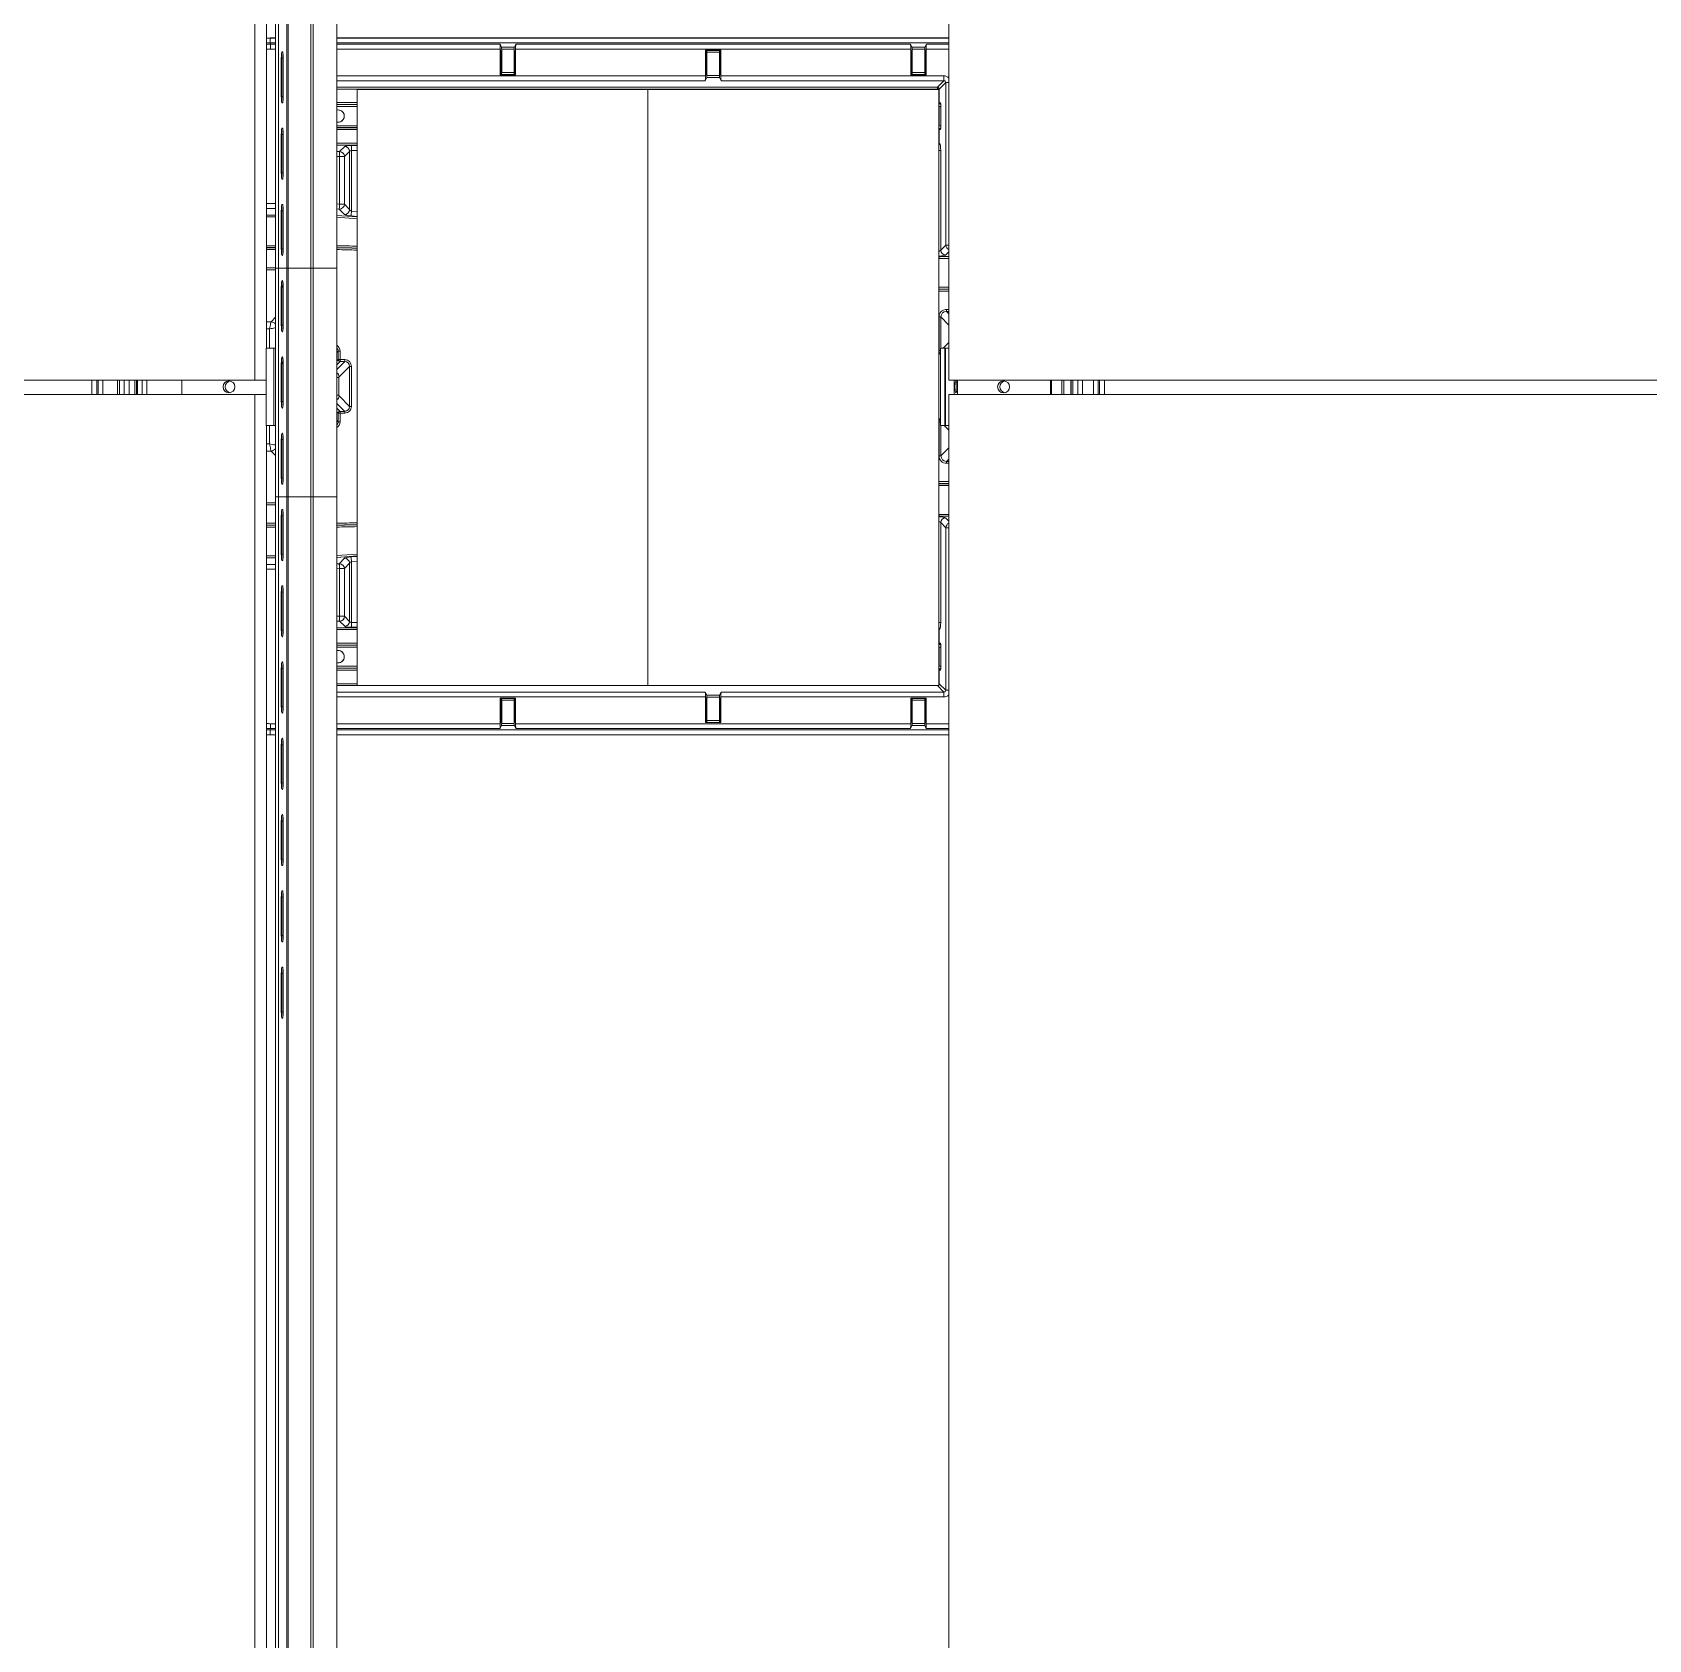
# Model space of a CAD drawing. Header units: inches. Extents: x 1518 to 2565, y 62 to 679.
# Drawn here: x 2123.65 to 2166.02, y 571.12 to 613.26 of the extents above; entities that cross this region are included whole.
import ezdxf

# ---------------------------------------------------------------- set-up
doc = ezdxf.new("R2010")
doc.units = ezdxf.units.IN
doc.header["$LTSCALE"] = 50
doc.header["$MEASUREMENT"] = 0
for name, color, linetype, lineweight in [('E2-ECOFEET', 254, 'Continuous', 5), ('ECOFEET', 254, 'Continuous', 5), ('TEXT', 1, 'Continuous', 20)]:
    doc.layers.add(name, color=color, linetype=linetype, lineweight=lineweight)

# ---------------------------------------------------------------- blocks, each defined once
blk = doc.blocks.new('Z1')
at = {"layer": 'ECOFEET', "color": 1, "linetype": 'Continuous'}
for p, q in [((0.617, 204.498), (0.617, 134.498)), ((0.832, 134.498), (0.832, 204.498)), ((0.871, 204.498), (0.871, 134.498)), ((1.523, 204.498), (1.523, 134.498)), ((2.142, 134.498), (2.142, 204.498)), ((0.301, 138.393), (0.301, 202.248)), ((0.395, 146.402), (0.408, 146.368)), ((2.143, 146.53), (18.191, 146.53)), ((18.191, 146.527), (2.143, 146.527)), ((18.191, 146.402), (2.143, 146.402)), ((6.431, 146.222), (6.452, 146.18)), ((17.191, 146.222), (17.212, 146.18)), ((17.591, 146.222), (17.57, 146.18)), ((6.456, 146.131), (6.456, 145.709)), ((6.807, 146.131), (6.807, 145.709)), ((11.836, 146.069), (11.836, 145.647)), ((12.187, 146.069), (12.187, 145.647)), ((17.216, 146.131), (17.216, 145.709)), ((17.567, 146.131), (17.567, 145.709)), ((11.832, 145.598), (11.811, 145.556)), ((12.19, 145.598), (12.211, 145.556)), ((2.143, 144.834), (2.677, 144.834)), ((2.677, 144.784), (2.143, 144.784)), ((2.143, 144.782), (2.677, 144.782)), ((2.677, 144.732), (2.143, 144.732)), ((2.143, 144.23), (2.677, 144.23)), ((2.677, 144.18), (2.143, 144.18)), ((2.143, 144.177), (2.677, 144.177)), ((2.677, 144.127), (2.143, 144.127)), ((2.143, 143.773), (2.677, 143.773)), ((2.677, 143.723), (2.143, 143.723)), ((0.301, 142.188), (0.54, 142.188)), ((0.54, 142.06), (0.301, 142.06)), ((0.707, 142.06), (0.692, 142.06)), ((2.343, 141.903), (2.21, 142.045)), ((2.347, 142.173), (2.48, 142.03)), ((0.301, 141.888), (0.54, 141.888)), ((0.54, 141.839), (0.301, 141.839)), ((0.69, 141.888), (0.708, 141.888)), ((0.708, 141.839), (0.69, 141.839)), ((2.143, 141.877), (2.677, 141.841)), ((2.677, 141.791), (2.143, 141.828)), ((0.301, 141.083), (0.54, 141.083)), ((0.54, 141.033), (0.301, 141.033)), ((0.301, 141.031), (0.54, 141.031)), ((0.54, 140.981), (0.301, 140.981)), ((0.69, 141.083), (0.708, 141.083)), ((0.708, 141.033), (0.69, 141.033)), ((0.69, 141.031), (0.708, 141.031)), ((0.708, 140.981), (0.69, 140.981)), ((17.932, 140.813), (17.932, 140.8)), ((0.301, 140.499), (0.54, 140.499)), ((0.54, 140.449), (0.301, 140.449)), ((0.871, 140.498), (0.871, 70.498)), ((1.523, 140.498), (1.523, 70.498)), ((2.142, 70.498), (2.142, 140.498)), ((0.69, 139.357), (0.708, 139.376)), ((0.708, 139.08), (0.69, 139.062)), ((18.129, 139.361), (18.191, 139.299)), ((18.04, 138.393), (18.191, 138.543)), ((18.085, 136.373), (18.085, 138.393)), ((18.106, 136.373), (18.106, 138.393)), ((-4.275, 137.185), (-4.275, 137.56)), ((-4.273, 137.56), (-4.273, 137.185)), ((-4.147, 137.56), (-4.147, 137.185)), ((-4.113, 137.185), (-4.113, 137.56)), ((-3.985, 137.56), (-3.985, 137.185)), ((-3.602, 137.185), (-3.602, 137.56)), ((-3.553, 137.56), (-3.553, 137.185)), ((-3.428, 137.185), (-3.428, 137.56)), ((-3.3, 137.56), (-3.3, 137.185)), ((-3.151, 137.185), (-3.151, 137.56)), ((-3.102, 137.56), (-3.102, 137.185)), ((-3.082, 137.56), (-3.082, 137.185)), ((-2.955, 137.185), (-2.955, 137.56)), ((-2.836, 137.185), (-2.836, 137.56)), ((-1.916, 137.56), (-1.916, 137.185)), ((0, 137.56), (0.291, 137.56)), ((18.333, 137.185), (18.333, 137.56)), ((18.417, 137.185), (18.417, 137.56)), ((20.858, 137.185), (20.858, 137.56)), ((20.878, 137.185), (20.878, 137.56)), ((21.151, 137.185), (21.151, 137.56)), ((21.2, 137.56), (21.2, 137.185)), ((21.202, 137.185), (21.202, 137.56)), ((21.39, 137.56), (21.39, 137.185)), ((21.392, 137.185), (21.392, 137.56)), ((21.441, 137.56), (21.441, 137.185)), ((21.569, 137.185), (21.569, 137.56)), ((21.697, 137.56), (21.697, 137.185)), ((21.979, 137.185), (21.979, 137.56)), ((22.107, 137.56), (22.107, 137.185)), ((22.14, 137.185), (22.14, 137.56)), ((22.266, 137.185), (22.266, 137.56)), ((22.268, 137.56), (22.268, 137.185)), ((0, 71.685), (0, 137.185)), ((0.301, 72.518), (0.301, 136.373)), ((0.54, 136.373), (0.497, 136.373)), ((18.191, 136.245), (18.063, 136.373)), ((0.69, 135.727), (0.708, 135.708)), ((0.708, 135.413), (0.69, 135.431)), ((18.191, 135.489), (18.129, 135.427)), ((0.301, 134.339), (0.54, 134.339)), ((0.54, 134.29), (0.301, 134.29)), ((17.929, 133.975), (17.928, 133.988)), ((17.932, 133.988), (17.932, 133.975)), ((0.301, 133.808), (0.54, 133.808)), ((0.54, 133.758), (0.301, 133.758)), ((0.301, 133.755), (0.54, 133.755)), ((0.54, 133.705), (0.301, 133.705)), ((0.69, 133.808), (0.708, 133.808)), ((0.708, 133.758), (0.69, 133.758)), ((0.69, 133.755), (0.708, 133.755)), ((0.708, 133.705), (0.69, 133.705)), ((0.301, 132.949), (0.54, 132.949)), ((0.54, 132.9), (0.301, 132.9)), ((0.301, 132.728), (0.54, 132.728)), ((0.691, 132.949), (0.707, 132.949)), ((0.704, 132.9), (0.694, 132.9)), ((2.143, 132.961), (2.677, 132.997)), ((2.677, 132.948), (2.143, 132.911)), ((0.54, 132.6), (0.301, 132.6)), ((2.143, 131.065), (2.677, 131.065)), ((2.677, 131.016), (2.143, 131.016)), ((2.143, 130.661), (2.677, 130.661)), ((2.677, 130.611), (2.143, 130.611)), ((2.143, 130.608), (2.677, 130.608)), ((2.677, 130.558), (2.143, 130.558)), ((2.179, 130.145), (2.143, 130.149)), ((2.143, 130.057), (2.677, 130.057)), ((2.677, 130.007), (2.143, 130.007)), ((2.143, 130.004), (2.677, 130.004)), ((2.677, 129.954), (2.143, 129.954)), ((2.143, 129.599), (2.677, 129.599)), ((18.06, 129.378), (17.888, 129.55)), ((6.456, 128.657), (6.456, 129.079)), ((6.807, 128.657), (6.807, 129.079)), ((11.832, 129.19), (11.811, 129.232)), ((11.836, 128.719), (11.836, 129.141)), ((12.187, 128.719), (12.187, 129.141)), ((17.216, 128.657), (17.216, 129.079)), ((17.567, 128.657), (17.567, 129.079)), ((0.408, 128.42), (0.395, 128.387)), ((6.431, 128.566), (6.452, 128.608)), ((17.591, 128.566), (17.57, 128.608)), ((2.143, 128.387), (18.191, 128.387)), ((2.143, 128.261), (18.191, 128.261)), ((18.191, 128.259), (2.143, 128.259))]:
    blk.add_line(p, q, dxfattribs=at)
for points in [[(1.461, 134.498), (0.871, 134.498), (0.832, 134.498), (0.617, 134.498), (0.54, 134.498), (0.54, 204.498), (0.617, 204.498), (0.832, 204.498), (0.871, 204.498), (1.461, 204.498)], [(0.291, 203.06), (0, 203.06), (-38.449, 203.06), (-38.449, 137.56), (0, 137.56), (0, 203.06)], [(56.931, 203.06), (56.64, 203.06), (18.191, 203.06), (18.191, 137.56), (56.64, 137.56), (56.64, 203.06)], [(0.54, 146.527), (0.395, 146.527), (0.301, 146.522)], [(0.54, 146.402), (0.395, 146.402), (0.395, 146.527), (0.395, 146.53)], [(0.54, 146.24), (0.408, 146.24), (0.408, 146.368), (0.54, 146.368)], [(2.143, 145.538), (11.811, 145.538), (11.811, 145.556), (11.811, 146.21), (12.211, 146.21), (12.211, 145.556), (12.211, 145.538), (18.06, 145.538), (18.06, 145.41)], [(6.431, 146.24), (6.431, 146.222), (6.431, 145.568), (6.831, 145.568), (6.831, 146.222), (6.81, 146.18)], [(17.182, 146.368), (17.223, 146.285), (17.559, 146.285), (17.601, 146.368), (18.191, 146.368)], [(18.191, 146.24), (17.591, 146.24), (17.591, 146.222), (17.591, 145.568), (17.191, 145.568), (17.191, 146.222), (17.191, 146.24)], [(0.708, 145.998), (0.742, 145.998), (0.742, 144.998), (0.708, 144.998)], [(2.143, 145.238), (17.888, 145.238), (17.888, 145.189), (17.937, 145.189), (18.109, 145.361), (18.191, 145.361)], [(17.888, 145.175), (17.888, 145.189), (2.143, 145.189)], [(10.302, 145.175), (2.677, 145.175), (2.677, 129.55), (2.143, 129.55)], [(2.677, 129.55), (10.302, 129.55), (17.927, 129.55), (17.927, 145.175), (10.302, 145.175), (10.302, 129.55)], [(17.927, 144.23), (17.932, 144.23), (17.932, 144.732), (17.927, 144.732)], [(17.932, 144.732), (17.981, 144.732), (17.981, 144.23), (17.932, 144.23)], [(0.708, 143.998), (0.742, 143.998), (0.742, 142.998), (0.708, 142.998)], [(2.529, 143.583), (2.529, 143.711), (2.677, 143.711)], [(2.677, 143.669), (2.669, 143.676), (2.677, 143.676)], [(2.48, 143.556), (2.347, 143.423), (2.219, 143.423), (2.143, 143.423)], [(2.677, 143.583), (2.529, 143.583), (2.529, 141.992), (2.677, 141.982)], [(17.927, 143.583), (17.976, 143.583), (17.976, 140.967)], [(0.708, 141.998), (0.742, 141.998), (0.742, 140.998), (0.708, 140.998)], [(18.191, 140.751), (17.932, 140.751), (17.932, 140.8), (18.191, 140.8)], [(0.832, 140.498), (0.832, 70.498), (0.617, 70.498), (0.54, 70.498), (0.497, 70.498)], [(0.617, 140.498), (0.54, 140.498), (0.54, 70.498)], [(0.617, 70.498), (0.617, 140.498), (0.832, 140.498), (0.871, 140.498), (1.461, 140.498)], [(1.461, 70.498), (1.523, 70.498), (2.142, 70.498), (2.143, 70.498), (2.143, 140.498), (2.142, 140.498), (1.523, 140.498), (1.461, 140.498), (1.461, 70.498), (0.871, 70.498), (0.832, 70.498)], [(18.191, 139.945), (17.93, 139.945), (17.93, 139.995), (18.191, 139.995)], [(17.93, 139.945), (17.93, 139.943), (18.191, 139.943)], [(18.191, 139.893), (17.93, 139.893), (17.93, 139.943)], [(18.191, 139.361), (18.129, 139.361), (18.129, 139.411), (18.191, 139.411)], [(17.981, 139.214), (17.932, 139.214), (17.932, 138.334), (17.967, 138.334)], [(18.191, 139.004), (17.981, 139.214), (17.981, 138.393)], [(0.497, 138.393), (0.497, 136.373), (0.291, 136.373), (0.291, 138.393), (0.497, 138.393), (0.54, 138.393)], [(2.143, 138.06), (2.18, 138.097), (2.229, 138.097), (2.229, 138.32), (2.18, 138.32), (2.143, 138.283)], [(18.191, 136.373), (18.106, 136.373), (18.085, 136.373), (17.967, 136.373), (17.967, 138.393), (18.085, 138.393), (18.106, 138.393), (18.191, 138.393)], [(2.143, 137.839), (2.352, 138.048), (2.352, 138.097), (2.229, 138.097), (2.229, 138.048), (2.143, 137.962)], [(2.143, 137.164), (2.2, 137.164), (2.2, 137.624), (2.143, 137.624)], [(0.291, 71.685), (0, 71.685), (-38.449, 71.685), (-38.449, 137.185), (0, 137.185), (0.291, 137.185)], [(2.143, 136.728), (2.18, 136.691), (2.229, 136.691), (2.352, 136.691), (2.352, 136.74), (2.143, 136.949)], [(56.931, 137.185), (56.64, 137.185), (18.191, 137.185), (18.191, 71.685), (56.64, 71.685), (56.64, 137.185)], [(2.143, 136.826), (2.229, 136.74), (2.229, 136.691), (2.229, 136.468), (2.18, 136.468), (2.143, 136.505)], [(17.967, 136.454), (17.932, 136.454), (17.932, 135.575), (17.981, 135.575)], [(17.981, 136.373), (17.981, 135.575), (18.191, 135.784)], [(18.191, 135.378), (18.129, 135.378), (18.129, 135.427), (18.191, 135.427)], [(17.93, 134.846), (17.93, 134.896), (18.191, 134.896)], [(18.191, 134.846), (17.93, 134.846), (17.93, 134.843)], [(18.191, 134.793), (17.93, 134.793), (17.93, 134.843), (18.191, 134.843)], [(0.708, 133.998), (0.742, 133.998), (0.742, 132.998), (0.708, 132.998)], [(18.191, 133.988), (17.932, 133.988), (17.932, 134.037), (18.191, 134.037)], [(17.976, 133.821), (17.976, 131.206), (17.927, 131.206)], [(2.677, 132.806), (2.529, 132.796), (2.529, 131.206), (2.677, 131.206)], [(0.708, 131.998), (0.742, 131.998), (0.742, 130.998), (0.708, 130.998)], [(2.677, 131.078), (2.529, 131.078), (2.529, 131.206)], [(2.677, 131.112), (2.669, 131.112), (2.677, 131.12)], [(17.927, 130.057), (17.932, 130.057), (17.981, 130.057), (17.981, 130.558), (17.932, 130.558)], [(17.932, 130.057), (17.932, 130.558), (17.927, 130.558)], [(0.708, 129.998), (0.742, 129.998), (0.742, 128.998), (0.708, 128.998)], [(12.211, 129.232), (12.211, 129.25), (18.06, 129.25), (18.06, 129.378), (12.221, 129.378), (12.179, 129.295), (11.843, 129.295), (11.802, 129.378)], [(11.811, 129.25), (11.811, 129.232), (11.811, 128.578), (12.211, 128.578), (12.211, 129.232), (12.19, 129.19)], [(2.143, 128.548), (6.431, 128.548), (6.431, 128.566), (6.431, 129.22), (6.831, 129.22), (6.831, 128.566), (6.81, 128.608)], [(17.212, 128.608), (17.191, 128.566), (17.191, 129.22), (17.591, 129.22), (17.591, 128.566), (17.591, 128.548), (18.191, 128.548)], [(0.54, 128.42), (0.408, 128.42), (0.408, 128.548), (0.54, 128.548)], [(17.182, 128.42), (6.841, 128.42), (6.799, 128.503), (6.463, 128.503), (6.422, 128.42)], [(6.831, 128.566), (6.831, 128.548), (17.191, 128.548), (17.191, 128.566)], [(0.301, 128.269), (0.395, 128.261), (0.54, 128.261)], [(0.395, 128.259), (0.395, 128.261), (0.395, 128.387), (0.54, 128.387)], [(0.708, 127.998), (0.742, 127.998), (0.742, 126.998), (0.708, 126.998)], [(0.708, 125.998), (0.742, 125.998), (0.742, 124.998), (0.708, 124.998)], [(0.708, 123.998), (0.742, 123.998), (0.742, 122.998), (0.708, 122.998)], [(0.708, 121.998), (0.742, 121.998), (0.742, 120.998), (0.708, 120.998)]]:
    blk.add_lwpolyline(points, dxfattribs=at)
for points in [[(1.461, 134.498), (1.461, 204.498), (1.523, 204.498), (2.142, 204.498), (2.143, 204.498), (2.143, 134.498), (2.142, 134.498), (1.523, 134.498)], [(6.796, 146.236), (6.467, 146.236), (6.467, 145.624), (6.796, 145.624)], [(12.187, 146.205), (11.836, 146.205), (11.842, 146.204), (12.18, 146.204)], [(17.227, 145.624), (17.556, 145.624), (17.556, 146.236), (17.227, 146.236)], [(12.176, 146.154), (11.847, 146.154), (11.847, 145.542), (12.176, 145.542)], [(6.807, 145.573), (6.456, 145.573), (6.462, 145.574), (6.8, 145.574)], [(17.222, 145.574), (17.56, 145.574), (17.567, 145.573), (17.216, 145.573)], [(11.847, 128.634), (12.176, 128.634), (12.176, 129.246), (11.847, 129.246)], [(6.807, 129.215), (6.456, 129.215), (6.462, 129.214), (6.8, 129.214)], [(6.796, 129.164), (6.467, 129.164), (6.467, 128.552), (6.796, 128.552)], [(17.222, 129.214), (17.56, 129.214), (17.567, 129.215), (17.216, 129.215)], [(17.227, 128.552), (17.556, 128.552), (17.556, 129.164), (17.227, 129.164)]]:
    blk.add_lwpolyline(points, close=True, dxfattribs=at)
at = {"layer": 'ECOFEET', "color": 1, "linetype": 'Continuous', "flags": 128}
for points in [[(0.742, 145.998), (0.741, 146.046), (0.738, 146.09), (0.733, 146.127), (0.727, 146.154), (0.719, 146.168), (0.712, 146.168), (0.705, 146.154), (0.699, 146.127), (0.694, 146.09), (0.691, 146.046), (0.69, 145.998), (0.69, 144.998), (0.691, 144.949), (0.694, 144.905), (0.699, 144.868), (0.705, 144.841), (0.712, 144.827), (0.719, 144.827), (0.727, 144.841), (0.733, 144.868), (0.738, 144.905), (0.741, 144.949), (0.742, 144.998)], [(0.742, 143.998), (0.741, 144.046), (0.738, 144.09), (0.733, 144.127), (0.727, 144.154), (0.719, 144.168), (0.712, 144.168), (0.705, 144.154), (0.699, 144.127), (0.694, 144.09), (0.691, 144.046), (0.69, 143.998), (0.69, 142.998), (0.691, 142.949), (0.694, 142.905), (0.699, 142.868), (0.705, 142.841), (0.712, 142.827), (0.719, 142.827), (0.727, 142.841), (0.733, 142.868), (0.738, 142.905), (0.741, 142.949), (0.742, 142.998)], [(0.742, 141.998), (0.741, 142.046), (0.738, 142.09), (0.733, 142.127), (0.727, 142.154), (0.719, 142.168), (0.712, 142.168), (0.705, 142.154), (0.699, 142.127), (0.694, 142.09), (0.691, 142.046), (0.69, 141.998), (0.69, 140.998), (0.691, 140.949), (0.694, 140.905), (0.699, 140.868), (0.705, 140.841), (0.712, 140.827), (0.719, 140.827), (0.727, 140.841), (0.733, 140.868), (0.738, 140.905), (0.741, 140.949), (0.742, 140.998)], [(2.143, 142.05), (2.21, 142.045), (2.211, 142.051), (2.211, 142.06), (2.212, 142.073), (2.213, 142.089), (2.214, 142.108), (2.216, 142.128), (2.217, 142.15), (2.219, 142.173), (2.143, 142.178)], [(2.677, 141.853), (2.52, 141.864), (2.521, 141.87), (2.522, 141.88), (2.522, 141.893), (2.524, 141.908), (2.525, 141.927), (2.526, 141.948), (2.528, 141.969), (2.529, 141.992)], [(17.927, 140.8), (17.928, 140.8), (17.928, 140.798), (17.928, 140.794), (17.927, 140.789), (17.927, 140.783), (17.927, 140.779)], [(0.301, 138.901), (0.381, 138.901), (0.389, 138.938), (0.397, 138.975), (0.404, 139.008), (0.41, 139.037), (0.415, 139.06), (0.419, 139.078), (0.421, 139.088), (0.301, 139.088)], [(0.69, 138.998), (0.691, 138.949), (0.694, 138.905), (0.699, 138.868), (0.705, 138.841), (0.712, 138.827), (0.719, 138.827), (0.727, 138.841), (0.733, 138.868), (0.738, 138.905), (0.741, 138.949), (0.742, 138.998), (0.708, 138.998)], [(0.54, 138.934), (0.517, 138.929), (0.488, 138.923), (0.455, 138.916), (0.419, 138.909), (0.381, 138.901), (0.381, 138.393)], [(18.401, 137.383), (18.4, 137.429), (18.396, 137.471), (18.391, 137.505), (18.384, 137.528), (18.377, 137.538), (18.369, 137.535), (18.362, 137.518), (18.356, 137.489), (18.351, 137.45), (18.349, 137.406), (18.349, 137.359), (18.351, 137.315), (18.356, 137.276), (18.362, 137.247), (18.369, 137.23), (18.377, 137.227), (18.384, 137.237), (18.391, 137.26), (18.396, 137.295), (18.4, 137.337), (18.401, 137.383)], [(0.69, 136.998), (0.691, 136.949), (0.694, 136.905), (0.699, 136.868), (0.705, 136.841), (0.712, 136.827), (0.719, 136.827), (0.727, 136.841), (0.733, 136.868), (0.738, 136.905), (0.741, 136.949), (0.742, 136.998), (0.708, 136.998)], [(0.381, 136.373), (0.381, 135.887), (0.419, 135.88), (0.455, 135.872), (0.488, 135.865), (0.517, 135.859), (0.54, 135.854)], [(0.301, 135.7), (0.421, 135.7), (0.419, 135.711), (0.415, 135.728), (0.41, 135.751), (0.404, 135.78), (0.397, 135.814), (0.389, 135.85), (0.381, 135.887), (0.301, 135.887)], [(0.69, 134.998), (0.691, 134.949), (0.694, 134.905), (0.699, 134.868), (0.705, 134.841), (0.712, 134.827), (0.719, 134.827), (0.727, 134.841), (0.733, 134.868), (0.738, 134.905), (0.741, 134.949), (0.742, 134.998), (0.708, 134.998)], [(0.742, 133.998), (0.741, 134.046), (0.738, 134.09), (0.733, 134.127), (0.727, 134.154), (0.719, 134.168), (0.712, 134.168), (0.705, 134.154), (0.699, 134.127), (0.694, 134.09), (0.691, 134.046), (0.69, 133.998), (0.69, 132.998), (0.691, 132.949), (0.694, 132.905), (0.699, 132.868), (0.705, 132.841), (0.712, 132.827), (0.719, 132.827), (0.727, 132.841), (0.733, 132.868), (0.738, 132.905), (0.741, 132.949), (0.742, 132.998)], [(17.927, 133.988), (17.928, 133.988), (17.928, 133.99), (17.928, 133.994), (17.927, 133.999), (17.927, 134.005), (17.927, 134.009)], [(2.677, 132.935), (2.52, 132.924), (2.521, 132.918), (2.522, 132.909), (2.522, 132.896), (2.524, 132.88), (2.525, 132.861), (2.526, 132.841), (2.528, 132.819), (2.529, 132.796)], [(0.742, 131.998), (0.741, 132.046), (0.738, 132.09), (0.733, 132.127), (0.727, 132.154), (0.719, 132.168), (0.712, 132.168), (0.705, 132.154), (0.699, 132.127), (0.694, 132.09), (0.691, 132.046), (0.69, 131.998), (0.69, 130.998), (0.691, 130.949), (0.694, 130.905), (0.699, 130.868), (0.705, 130.841), (0.712, 130.827), (0.719, 130.827), (0.727, 130.841), (0.733, 130.868), (0.738, 130.905), (0.741, 130.949), (0.742, 130.998)], [(0.742, 129.998), (0.741, 130.046), (0.738, 130.09), (0.733, 130.127), (0.727, 130.154), (0.719, 130.168), (0.712, 130.168), (0.705, 130.154), (0.699, 130.127), (0.694, 130.09), (0.691, 130.046), (0.69, 129.998), (0.69, 128.998), (0.691, 128.949), (0.694, 128.905), (0.699, 128.868), (0.705, 128.841), (0.712, 128.827), (0.719, 128.827), (0.727, 128.841), (0.733, 128.868), (0.738, 128.905), (0.741, 128.949), (0.742, 128.998)], [(0.742, 127.998), (0.741, 128.046), (0.738, 128.09), (0.733, 128.127), (0.727, 128.154), (0.719, 128.168), (0.712, 128.168), (0.705, 128.154), (0.699, 128.127), (0.694, 128.09), (0.691, 128.046), (0.69, 127.998), (0.69, 126.998), (0.691, 126.949), (0.694, 126.905), (0.699, 126.868), (0.705, 126.841), (0.712, 126.827), (0.719, 126.827), (0.727, 126.841), (0.733, 126.868), (0.738, 126.905), (0.741, 126.949), (0.742, 126.998)], [(0.742, 125.998), (0.741, 126.046), (0.738, 126.09), (0.733, 126.127), (0.727, 126.154), (0.719, 126.168), (0.712, 126.168), (0.705, 126.154), (0.699, 126.127), (0.694, 126.09), (0.691, 126.046), (0.69, 125.998), (0.69, 124.998), (0.691, 124.949), (0.694, 124.905), (0.699, 124.868), (0.705, 124.841), (0.712, 124.827), (0.719, 124.827), (0.727, 124.841), (0.733, 124.868), (0.738, 124.905), (0.741, 124.949), (0.742, 124.998)], [(0.742, 123.998), (0.741, 124.046), (0.738, 124.09), (0.733, 124.127), (0.727, 124.154), (0.719, 124.168), (0.712, 124.168), (0.705, 124.154), (0.699, 124.127), (0.694, 124.09), (0.691, 124.046), (0.69, 123.998), (0.69, 122.998), (0.691, 122.949), (0.694, 122.905), (0.699, 122.868), (0.705, 122.841), (0.712, 122.827), (0.719, 122.827), (0.727, 122.841), (0.733, 122.868), (0.738, 122.905), (0.741, 122.949), (0.742, 122.998)], [(0.742, 121.998), (0.741, 122.046), (0.738, 122.09), (0.733, 122.127), (0.727, 122.154), (0.719, 122.168), (0.712, 122.168), (0.705, 122.154), (0.699, 122.127), (0.694, 122.09), (0.691, 122.046), (0.69, 121.998), (0.69, 120.998), (0.691, 120.949), (0.694, 120.905), (0.699, 120.868), (0.705, 120.841), (0.712, 120.827), (0.719, 120.827), (0.727, 120.841), (0.733, 120.868), (0.738, 120.905), (0.741, 120.949), (0.742, 120.998)]]:
    blk.add_lwpolyline(points, dxfattribs=at)
at = {"layer": 'ECOFEET', "color": 1, "linetype": 'Continuous'}
for points in [[(0.699, 146.129, -0.04407), (0.708, 145.998), (0.708, 144.998, -0.04407), (0.699, 144.866)], [(17.927, 144.783, 0.339324), (17.964, 144.832), (17.937, 144.834), (17.937, 145.189, 0.393979), (17.888, 145.238), (18.06, 145.41), (12.221, 145.41), (12.179, 145.493), (11.843, 145.493), (11.802, 145.41)], [(18.191, 140.926), (18.104, 140.839, -0.393929), (17.976, 140.967), (18.109, 141.1), (18.109, 145.361)], [(2.143, 144.323, 0.202767), (2.267, 144.345, 0.544465), (2.267, 144.616, 0.202767), (2.143, 144.638)], [(17.927, 144.834), (17.937, 144.834, -0.162041), (17.927, 144.804)], [(0.699, 144.129, -0.04407), (0.708, 143.998), (0.708, 142.998, -0.044072), (0.699, 142.866)], [(17.927, 143.719, 0.244439), (17.95, 143.76), (17.937, 143.773), (17.937, 144.127), (17.964, 144.13, 0.339488), (17.927, 144.178)], [(17.927, 144.158, -0.162078), (17.937, 144.127), (17.927, 144.127)], [(2.143, 143.551), (2.219, 143.551), (2.352, 143.684, -0.393929), (2.48, 143.556), (2.48, 142.03)], [(17.927, 143.773), (17.937, 143.773, -0.154149), (17.927, 143.744)], [(0.699, 142.129, -0.044122), (0.708, 141.998), (0.708, 140.998, -0.044122), (0.699, 140.866)], [(17.928, 140.8), (17.929, 140.813, 0.017173), (17.932, 140.813), (17.932, 140.813, -0.016852), (17.929, 140.813), (17.929, 140.813)], [(18.191, 141.1), (18.109, 141.1, 0.292961), (18.191, 140.982)], [(0.54, 139.023, 0.234533), (0.421, 139.088), (0.54, 139.207)], [(2.352, 138.048), (2.229, 138.048, -0.39395), (2.18, 138.097), (2.18, 138.32)], [(2.143, 137.038, 0.244834), (2.203, 137.145), (2.48, 136.868), (2.529, 136.868), (2.529, 137.92), (2.48, 137.92), (2.48, 136.868)], [(2.48, 137.92), (2.203, 137.643, 0.244834), (2.143, 137.75)], [(0.69, 137.245, 0.067277), (0.704, 137.383, 0.067277), (0.69, 137.521)], [(19.655, 137.536, 0.358827), (19.53, 137.383, 0.358285), (19.655, 137.229)], [(2.352, 136.74), (2.229, 136.74, 0.39395), (2.18, 136.691), (2.18, 136.468)], [(0.54, 135.581), (0.421, 135.7, 0.234291), (0.54, 135.765)], [(0.699, 134.129, -0.044072), (0.708, 133.998), (0.708, 132.998, -0.044122), (0.699, 132.866)], [(18.109, 129.427), (18.109, 133.688), (17.976, 133.821, -0.393929), (18.104, 133.949), (18.191, 133.863)], [(18.191, 133.806, 0.292961), (18.109, 133.688), (18.191, 133.688)], [(2.143, 132.739), (2.21, 132.743), (2.343, 132.886, -0.411939), (2.48, 132.758)], [(2.219, 132.615), (2.219, 131.365), (2.347, 131.365), (2.347, 132.615), (2.48, 132.758), (2.48, 131.232, -0.393929), (2.352, 131.104), (2.219, 131.237), (2.143, 131.237)], [(0.699, 132.129, -0.04407), (0.708, 131.998), (0.708, 130.998, -0.04407), (0.699, 130.866)], [(2.143, 131.365), (2.219, 131.365), (2.219, 131.237, 0.393929), (2.347, 131.365), (2.48, 131.232)], [(17.927, 130.61, 0.338515), (17.964, 130.658), (17.937, 130.661), (17.937, 131.016), (17.95, 131.028, 0.244462), (17.927, 131.069)], [(17.927, 131.016), (17.937, 131.016, 0.153897), (17.927, 131.044)], [(17.927, 130.661), (17.937, 130.661, -0.16204), (17.927, 130.631)], [(0.699, 130.129, -0.04407), (0.708, 129.998), (0.708, 128.998, -0.044072), (0.699, 128.866)], [(2.143, 130.15, 0.202767), (2.267, 130.172, 0.544465), (2.267, 130.443, 0.202767), (2.143, 130.465)], [(18.191, 129.427), (18.109, 129.427), (17.937, 129.599), (17.937, 129.954), (17.964, 129.957, 0.339324), (17.927, 130.005)], [(17.927, 129.984, -0.162041), (17.937, 129.954), (17.927, 129.954)], [(17.927, 129.599), (17.937, 129.599, -0.154152), (17.927, 129.571)], [(0.699, 128.129, -0.044122), (0.708, 127.998), (0.708, 126.998, -0.044122), (0.699, 126.866)], [(0.699, 126.129, -0.044072), (0.708, 125.998), (0.708, 124.998, -0.04407), (0.699, 124.866)], [(0.699, 124.129, -0.04407), (0.708, 123.998), (0.708, 122.998, -0.04407), (0.699, 122.866)], [(0.699, 122.129, -0.044122), (0.708, 121.998), (0.708, 120.998, -0.044072), (0.699, 120.866)]]:
    blk.add_lwpolyline(points, format="xyb", dxfattribs=at)
for points in [[(2.219, 142.173), (2.347, 142.173), (2.347, 143.423, 0.393929), (2.219, 143.551), (2.219, 143.423)], [(17.929, 133.975, -0.016852), (17.932, 133.975), (17.932, 133.975, 0.015477), (17.929, 133.975)]]:
    blk.add_lwpolyline(points, format="xyb", close=True, dxfattribs=at)
at = {"layer": 'ECOFEET', "color": 1, "linetype": 'Continuous', "flags": 128}
for points in [[(0.699, 138.866, 0.04407), (0.708, 138.998), (0.708, 139.998), (0.742, 139.998), (0.741, 140.046), (0.738, 140.09), (0.733, 140.127), (0.727, 140.154), (0.719, 140.168), (0.712, 140.168), (0.705, 140.154), (0.699, 140.127), (0.694, 140.09), (0.691, 140.046), (0.69, 139.998), (0.691, 140.046), (0.694, 140.09), (0.699, 140.127), (0.705, 140.154), (0.712, 140.168), (0.719, 140.168), (0.727, 140.154), (0.733, 140.127), (0.738, 140.09), (0.741, 140.046), (0.742, 139.998), (0.742, 138.998), (0.741, 138.949), (0.738, 138.905), (0.733, 138.868), (0.727, 138.841), (0.719, 138.827), (0.712, 138.827), (0.705, 138.841), (0.699, 138.868), (0.694, 138.905), (0.691, 138.949), (0.69, 138.998), (0.69, 139.998)], [(0.699, 136.866, 0.04407), (0.708, 136.998), (0.708, 137.998), (0.742, 137.998), (0.741, 138.046), (0.738, 138.09), (0.733, 138.127), (0.727, 138.154), (0.719, 138.168), (0.712, 138.168), (0.705, 138.154), (0.699, 138.127), (0.694, 138.09), (0.691, 138.046), (0.69, 137.998), (0.691, 138.046), (0.694, 138.09), (0.699, 138.127), (0.705, 138.154), (0.712, 138.168), (0.719, 138.168), (0.727, 138.154), (0.733, 138.127), (0.738, 138.09), (0.741, 138.046), (0.742, 137.998), (0.742, 136.998), (0.741, 136.949), (0.738, 136.905), (0.733, 136.868), (0.727, 136.841), (0.719, 136.827), (0.712, 136.827), (0.705, 136.841), (0.699, 136.868), (0.694, 136.905), (0.691, 136.949), (0.69, 136.998), (0.69, 137.998)], [(0.699, 134.866, 0.044072), (0.708, 134.998), (0.708, 135.998), (0.742, 135.998), (0.741, 136.046), (0.738, 136.09), (0.733, 136.127), (0.727, 136.154), (0.719, 136.168), (0.712, 136.168), (0.705, 136.154), (0.699, 136.127), (0.694, 136.09), (0.691, 136.046), (0.69, 135.998), (0.691, 136.046), (0.694, 136.09), (0.699, 136.127), (0.705, 136.154), (0.712, 136.168), (0.719, 136.168), (0.727, 136.154), (0.733, 136.127), (0.738, 136.09), (0.741, 136.046), (0.742, 135.998), (0.742, 134.998), (0.741, 134.949), (0.738, 134.905), (0.733, 134.868), (0.727, 134.841), (0.719, 134.827), (0.712, 134.827), (0.705, 134.841), (0.699, 134.868), (0.694, 134.905), (0.691, 134.949), (0.69, 134.998), (0.69, 135.998)], [(2.219, 132.615), (2.347, 132.615, 0.411949), (2.21, 132.743), (2.211, 132.737), (2.211, 132.728), (2.212, 132.715), (2.213, 132.699), (2.214, 132.68), (2.216, 132.66), (2.217, 132.638), (2.219, 132.615), (2.143, 132.61)]]:
    blk.add_lwpolyline(points, format="xyb", dxfattribs=at)
at = {"layer": 'ECOFEET', "color": 1, "linetype": 'Continuous'}
for centre in [(-0.682, 137.383), (19.624, 137.382)]:
    blk.add_circle(centre, 0.156, dxfattribs=at)
for centre, radius, start, end in [((2.179, 144.481), 0.163, 257.1326, 102.8674), ((2.214, 142.178), 0.133, 268.2712, 357.8259), ((2.347, 142.035), 0.133, 268.2712, 357.8259), ((1.981, 122.501), 18.582, 87.8554, 89.5018), ((1.981, 122.501), 18.532, 87.8496, 89.5004), ((1.981, 122.501), 18.53, 87.8493, 89.5003), ((1.981, 122.501), 18.48, 87.8434, 89.499), ((-0.042, 140.011), 0.751, 358.9738, 9.0678), ((-0.042, 138.011), 0.751, 358.9738, 9.0675), ((-0.623, 137.383), 0.157, 101.5563, 258.4437), ((-0.042, 136.011), 0.75, 358.968, 9.0736), ((1.981, 152.287), 18.48, 270.501, 272.1566), ((1.981, 152.287), 18.53, 270.4997, 272.1507), ((1.981, 152.287), 18.532, 270.4996, 272.1504), ((1.981, 152.287), 18.582, 270.4982, 272.1446), ((2.179, 130.307), 0.163, 270, 102.8674)]:
    blk.add_arc(centre, radius, start, end, dxfattribs=at)
for centre, major_axis, ratio, start_param, end_param in [((0.408, 145.382), (-0.37, 0.953), 0.978189, 5.918992, 6.012205), ((0.418, 145.357), (-0.366, 0.945), 0.987012, 5.918992, 6.025366), ((0.418, 145.357), (0.32, -0.825), 0.982581, 2.777399, 2.899692), ((6.462, 146.236), (0, 0.05), 0.087489, 4.712389, 6.108652), ((6.8, 146.236), (0, 0.05), 0.087489, 0.174533, 1.570796), ((6.843, 146.24), (0, 0.13), 0.087489, 0.174533, 1.570796), ((11.842, 146.154), (0, 0.05), 0.087489, 4.712389, 6.265732), ((12.18, 146.154), (0, 0.05), 0.087489, 0.017453, 1.570796), ((17.222, 146.236), (0, 0.05), 0.087489, 4.712389, 6.108652), ((17.56, 146.236), (0, 0.05), 0.087489, 0.174533, 1.570796), ((17.603, 146.24), (0, 0.13), 0.087489, 0.174533, 1.570796), ((6.451, 146.131), (0, 0.05), 0.087489, 4.712389, 6.108652), ((6.811, 146.131), (0, 0.05), 0.087489, 0.174533, 1.570796), ((11.831, 146.069), (0, 0.05), 0.087489, 4.712389, 5.759587), ((17.211, 146.131), (0, 0.05), 0.087489, 4.712389, 6.108652), ((17.571, 146.131), (0, 0.05), 0.087489, 0.174533, 1.570796), ((6.451, 145.709), (0, 0.05), 0.087489, 3.665191, 4.712389), ((6.462, 145.624), (0, 0.05), 0.087489, 3.159046, 4.712389), ((6.8, 145.624), (0, 0.05), 0.087489, 1.570796, 3.124139), ((11.831, 145.647), (0, 0.05), 0.087489, 3.316126, 4.712389), ((11.842, 145.542), (0, 0.05), 0.087489, 3.316126, 4.712389), ((12.18, 145.542), (0, 0.05), 0.087489, 1.570796, 2.96706), ((12.191, 145.647), (0, 0.05), 0.087489, 1.570796, 2.96706), ((12.223, 145.538), (0, 0.13), 0.087489, 1.570796, 2.96706), ((17.211, 145.709), (0, 0.05), 0.087489, 3.665191, 4.712389), ((17.222, 145.624), (0, 0.05), 0.087489, 3.159046, 4.712389), ((17.56, 145.624), (0, 0.05), 0.087489, 1.570796, 3.124139), ((18.054, 145.355), (-0.131, -0.131), 0.970288, 3.100614, 3.911912), ((18.054, 145.355), (0.042, 0.042), 0.84211, 5.512866, 7.053504), ((17.914, 144.732), (0, 0.05), 0.352654, 4.712389, 5.483791), ((17.963, 144.732), (0, 0.1), 0.176327, 4.712389, 6.265732), ((17.914, 144.23), (0, 0.05), 0.352654, 3.940987, 4.712389), ((17.963, 144.23), (0, 0.1), 0.176327, 3.159046, 4.712389), ((2.529, 143.679), (0.18, 0), 0.176327, 1.570796, 2.96706), ((2.785, 143.583), (0.133, -0.129), 0.122744, 3.780325, 3.887313), ((17.944, 143.583), (0, 0.18), 0.176327, 4.712389, 6.108652), ((2.529, 143.551), (0.05, 0), 0.634777, 1.570796, 2.96706), ((2.529, 142.024), (0.0488, -0.019), 0.580702, 3.53857, 4.934833), ((2.52, 141.896), (0.18, -0.013), 0.175892, 3.328509, 4.724773), ((17.932, 140.852), (-0.003, -0.101), 0.984791, 6.249645, 6.316725), ((17.932, 140.852), (0.0018, 0.0523), 0.955933, 3.108053, 3.175133), ((17.927, 140.845), (0.18, 0), 0.176327, 4.741443, 6.108652), ((18.135, 139.208), (-0.146, 0.146), 0.970288, 5.512866, 7.053504), ((18.135, 139.208), (0.111, -0.111), 0.951716, 2.371274, 3.911912), ((2.046, 138.314), (-0.131, -0.131), 0.970288, 2.371274, 3.3859), ((2.046, 138.314), (0.0969, 0.0969), 0.948921, 5.512866, 6.287282), ((18.114, 138.339), (-0.131, -0.131), 0.970288, 5.512866, 6.143516), ((2.346, 137.914), (0.131, 0.131), 0.970288, 5.512866, 7.053504), ((2.346, 137.914), (0.0969, 0.0969), 0.948921, 5.512866, 7.053504), ((2.204, 137.624), (0, 0.02), 0.176327, 0.174533, 1.570796), ((2.204, 137.164), (0, 0.02), 0.176327, 1.570796, 2.96706), ((2.346, 136.874), (-0.0969, 0.0969), 0.948921, 2.371274, 3.911912), ((2.346, 136.874), (0.131, -0.131), 0.970288, 5.512866, 7.053504), ((2.046, 136.474), (0.0969, -0.0969), 0.948921, 6.279089, 7.053504), ((2.046, 136.474), (-0.131, 0.131), 0.970288, 2.897285, 3.911912), ((18.114, 136.449), (0.131, -0.131), 0.970288, 3.281262, 3.911912), ((18.135, 135.581), (-0.146, -0.146), 0.970288, 5.512866, 7.053504), ((18.135, 135.581), (0.111, 0.111), 0.951716, 2.371274, 3.911912), ((17.932, 133.936), (-0.003, 0.101), 0.984791, 6.249645, 6.316725), ((17.932, 133.936), (-0.0018, 0.0523), 0.955933, 6.249645, 6.316725), ((17.927, 133.944), (0.18, 0), 0.176327, 0.174533, 1.541742), ((2.52, 132.892), (0.18, 0.013), 0.175892, 1.558413, 2.954676), ((2.529, 132.765), (0.0488, 0.019), 0.580702, 1.348352, 2.744616), ((2.529, 131.109), (0.18, 0), 0.176327, 3.316126, 4.712389), ((2.529, 131.237), (0.05, 0), 0.634777, 3.316126, 4.712389), ((2.785, 131.206), (0.133, 0.129), 0.122744, 2.395872, 2.50286), ((17.944, 131.206), (0, 0.18), 0.176327, 3.316126, 4.712389), ((17.914, 130.558), (0, 0.05), 0.352654, 4.712389, 5.483791), ((17.963, 130.558), (0, 0.1), 0.176327, 4.712389, 6.265732), ((17.914, 130.057), (0, 0.05), 0.352654, 3.940987, 4.712389), ((17.963, 130.057), (0, 0.1), 0.176327, 3.159046, 4.712389), ((11.842, 129.246), (0, 0.05), 0.087489, 4.712389, 6.108652), ((12.18, 129.246), (0, 0.05), 0.087489, 0.174533, 1.570796), ((12.223, 129.25), (0, 0.13), 0.087489, 0.174533, 1.570796), ((18.054, 129.433), (-0.042, 0.042), 0.84211, 2.371274, 3.911912), ((18.054, 129.433), (-0.131, 0.131), 0.970288, 2.371274, 3.182572), ((6.451, 129.079), (0, 0.05), 0.087489, 4.712389, 5.759587), ((6.462, 129.164), (0, 0.05), 0.087489, 4.712389, 6.265732), ((6.8, 129.164), (0, 0.05), 0.087489, 0.017453, 1.570796), ((11.831, 129.141), (0, 0.05), 0.087489, 4.712389, 6.108652), ((12.191, 129.141), (0, 0.05), 0.087489, 0.174533, 1.570796), ((17.211, 129.079), (0, 0.05), 0.087489, 4.712389, 5.759587), ((17.222, 129.164), (0, 0.05), 0.087489, 4.712389, 6.265732), ((17.56, 129.164), (0, 0.05), 0.087489, 0.017453, 1.570796), ((0.418, 129.432), (0.32, 0.825), 0.982581, 3.383493, 3.505786), ((0.418, 129.432), (0.366, 0.945), 0.987012, 3.399412, 3.505786), ((0.408, 129.406), (0.37, 0.953), 0.978189, 3.412573, 3.505786), ((6.451, 128.657), (0, 0.05), 0.087489, 3.316126, 4.712389), ((6.462, 128.552), (0, 0.05), 0.087489, 3.316126, 4.712389), ((6.8, 128.552), (0, 0.05), 0.087489, 1.570796, 2.96706), ((6.811, 128.657), (0, 0.05), 0.087489, 1.570796, 2.96706), ((6.843, 128.548), (0, 0.13), 0.087489, 1.570796, 2.96706), ((11.831, 128.719), (0, 0.05), 0.087489, 3.665191, 4.712389), ((11.842, 128.634), (0, 0.05), 0.087489, 3.159046, 4.712389), ((12.18, 128.634), (0, 0.05), 0.087489, 1.570796, 3.124139), ((17.211, 128.657), (0, 0.05), 0.087489, 3.316126, 4.712389), ((17.222, 128.552), (0, 0.05), 0.087489, 3.316126, 4.712389), ((17.56, 128.552), (0, 0.05), 0.087489, 1.570796, 2.96706), ((17.571, 128.657), (0, 0.05), 0.087489, 1.570796, 2.96706), ((17.603, 128.548), (0, 0.13), 0.087489, 1.570796, 2.96706)]:
    blk.add_ellipse(centre, major_axis=major_axis, ratio=ratio, start_param=start_param, end_param=end_param, dxfattribs=at)
for points, knots in [([(0.54, 146.53), (0.492, 146.53), (0.443, 146.53), (0.395, 146.53), (0.375, 146.529), (0.344, 146.529), (0.313, 146.526), (0.301, 146.525)], [0, 0, 0, 0, 1, 1, 1, 1.615468, 2, 2, 2, 2]), ([(2.143, 146.368), (3.569, 146.368), (4.995, 146.368), (6.422, 146.368), (6.423, 146.363), (6.426, 146.354), (6.429, 146.319), (6.431, 146.279), (6.431, 146.253), (6.431, 146.24), (5.002, 146.24), (3.572, 146.24), (2.143, 146.24)], [0, 0, 0, 0, 1, 1, 1, 1.2728, 1.562438, 1.788004, 2, 2, 2, 3, 3, 3, 3]), ([(6.422, 146.368), (6.435, 146.34), (6.449, 146.313), (6.463, 146.285), (6.575, 146.285), (6.687, 146.285), (6.799, 146.285), (6.813, 146.313), (6.827, 146.34), (6.841, 146.368), (10.288, 146.368), (13.735, 146.368), (17.182, 146.368), (17.183, 146.363), (17.186, 146.354), (17.189, 146.319), (17.191, 146.279), (17.191, 146.253), (17.191, 146.24), (13.738, 146.24), (10.284, 146.24), (6.831, 146.24), (6.831, 146.234), (6.831, 146.228), (6.831, 146.222)], [0, 0, 0, 0, 1, 1, 1, 2, 2, 2, 3, 3, 3, 4, 4, 4, 4.2728, 4.56244, 4.788004, 5, 5, 5, 6, 6, 6, 7, 7, 7, 7]), ([(11.833, 146.112), (11.833, 146.113), (11.833, 146.117), (11.832, 146.125), (11.831, 146.139), (11.831, 146.155), (11.831, 146.172), (11.832, 146.185), (11.833, 146.197), (11.834, 146.204), (11.835, 146.205), (11.836, 146.205)], [0, 0, 0, 0, 0.046015, 0.154501, 0.274037, 0.399936, 0.525871, 0.645375, 0.753886, 0.891297, 1, 1, 1, 1]), ([(11.811, 145.538), (11.811, 145.522), (11.811, 145.488), (11.808, 145.447), (11.805, 145.42), (11.803, 145.413), (11.802, 145.41), (8.582, 145.41), (5.363, 145.41), (2.143, 145.41)], [0, 0, 0, 0, 0.271928, 0.561326, 0.787283, 1, 1, 1, 2, 2, 2, 2]), ([(6.456, 145.573), (6.455, 145.573), (6.454, 145.574), (6.453, 145.581), (6.452, 145.593), (6.451, 145.607), (6.451, 145.623), (6.451, 145.639), (6.452, 145.653), (6.453, 145.661), (6.453, 145.665), (6.453, 145.666)], [0, 0, 0, 0, 0.108709, 0.246106, 0.354618, 0.474154, 0.600055, 0.725955, 0.845492, 0.954004, 1, 1, 1, 1]), ([(17.216, 145.573), (17.215, 145.573), (17.214, 145.574), (17.213, 145.581), (17.212, 145.593), (17.211, 145.607), (17.211, 145.623), (17.211, 145.639), (17.212, 145.653), (17.213, 145.661), (17.213, 145.665), (17.213, 145.666)], [0, 0, 0, 0, 0.108709, 0.246106, 0.354618, 0.474154, 0.600055, 0.725955, 0.845492, 0.954004, 1, 1, 1, 1]), ([(17.932, 140.813), (17.931, 140.817), (17.931, 140.825), (17.93, 140.854), (17.929, 140.893), (17.929, 140.924), (17.929, 140.94), (17.929, 140.941)], [0, 0, 0, 0, 0.2420046, 0.4840088, 0.7260058, 0.988622, 1, 1, 1, 1]), ([(17.932, 133.975), (17.931, 133.971), (17.931, 133.963), (17.93, 133.934), (17.929, 133.896), (17.929, 133.864), (17.929, 133.848), (17.929, 133.847)], [0, 0, 0, 0, 0.2420046, 0.4840088, 0.7260058, 0.988622, 1, 1, 1, 1]), ([(2.143, 129.25), (5.366, 129.25), (8.588, 129.25), (11.811, 129.25), (11.811, 129.267), (11.811, 129.301), (11.808, 129.341), (11.805, 129.368), (11.803, 129.375), (11.802, 129.378), (8.582, 129.378), (5.363, 129.378), (2.143, 129.378)], [0, 0, 0, 0, 1, 1, 1, 1.271934, 1.561317, 1.787278, 2, 2, 2, 3, 3, 3, 3]), ([(6.456, 129.215), (6.455, 129.215), (6.454, 129.214), (6.453, 129.207), (6.452, 129.195), (6.451, 129.182), (6.451, 129.165), (6.451, 129.149), (6.452, 129.135), (6.453, 129.127), (6.453, 129.123), (6.453, 129.122)], [0, 0, 0, 0, 0.108702, 0.246114, 0.354625, 0.47416, 0.600059, 0.725958, 0.845494, 0.954004, 1, 1, 1, 1]), ([(17.216, 129.215), (17.215, 129.215), (17.214, 129.214), (17.213, 129.207), (17.212, 129.195), (17.211, 129.182), (17.211, 129.165), (17.211, 129.149), (17.212, 129.135), (17.213, 129.127), (17.213, 129.123), (17.213, 129.122)], [0, 0, 0, 0, 0.108702, 0.246114, 0.354625, 0.47416, 0.600059, 0.725958, 0.845494, 0.954004, 1, 1, 1, 1]), ([(2.143, 128.42), (3.569, 128.42), (4.995, 128.42), (6.422, 128.42), (6.423, 128.425), (6.426, 128.434), (6.429, 128.469), (6.431, 128.509), (6.431, 128.535), (6.431, 128.548)], [0, 0, 0, 0, 1, 1, 1, 1.2728, 1.562438, 1.788004, 2, 2, 2, 2]), ([(11.833, 128.676), (11.833, 128.675), (11.833, 128.671), (11.832, 128.663), (11.831, 128.649), (11.831, 128.633), (11.831, 128.617), (11.832, 128.603), (11.833, 128.591), (11.834, 128.584), (11.835, 128.583), (11.836, 128.583), (11.953, 128.583), (12.07, 128.583), (12.187, 128.583), (12.184, 128.583), (12.182, 128.584), (12.18, 128.584), (12.067, 128.584), (11.955, 128.584), (11.842, 128.584), (11.84, 128.584), (11.838, 128.583), (11.836, 128.583)], [0, 0, 0, 0, 0.045996, 0.154506, 0.274042, 0.399941, 0.52584, 0.645375, 0.753886, 0.891298, 1, 1, 1, 2, 2, 2, 3, 3, 3, 4, 4, 4, 5, 5, 5, 5]), ([(18.191, 128.42), (17.994, 128.42), (17.797, 128.42), (17.601, 128.42), (17.587, 128.448), (17.573, 128.476), (17.559, 128.503), (17.447, 128.503), (17.335, 128.503), (17.223, 128.503), (17.209, 128.476), (17.195, 128.448), (17.182, 128.42), (17.183, 128.425), (17.186, 128.434), (17.189, 128.469), (17.191, 128.509), (17.191, 128.535), (17.191, 128.548)], [0, 0, 0, 0, 1, 1, 1, 2, 2, 2, 3, 3, 3, 4, 4, 4, 4.2728, 4.56244, 4.788004, 5, 5, 5, 5]), ([(0.301, 128.263), (0.31, 128.262), (0.341, 128.259), (0.372, 128.259), (0.395, 128.259), (0.443, 128.259), (0.492, 128.259), (0.54, 128.259)], [0, 0, 0, 0, 0.264515, 1, 1, 1, 2, 2, 2, 2])]:
    blk.add_open_spline(points, degree=3, knots=knots, dxfattribs=at)
for points, weights, knots in [([(12.187, 146.205), (12.19, 146.205), (12.191, 146.168), (12.192, 146.131), (12.189, 146.112), (12.187, 146.098), (12.187, 146.069)], [1, 0.793353340291, 1, 0.793353340291, 1, 0.866025403787, 1], [0, 0, 0, 1.308997, 1.308997, 2.617994, 2.617994, 3.665191, 3.665191, 3.665191]), ([(6.807, 145.573), (6.81, 145.573), (6.811, 145.61), (6.812, 145.647), (6.809, 145.666), (6.807, 145.681), (6.807, 145.709)], [1, 0.793353340285, 1, 0.793353340285, 1, 0.866025403787, 1], [0, 0, 0, 1.308997, 1.308997, 2.617994, 2.617994, 3.665191, 3.665191, 3.665191]), ([(17.567, 145.573), (17.57, 145.573), (17.571, 145.61), (17.572, 145.647), (17.569, 145.666), (17.567, 145.681), (17.567, 145.709)], [1, 0.793353340289, 1, 0.793353340289, 1, 0.866025403788, 1], [0, 0, 0, 1.308997, 1.308997, 2.617994, 2.617994, 3.665191, 3.665191, 3.665191]), ([(17.927, 140.941), (17.928, 140.941), (17.929, 140.941), (17.969, 140.942), (17.976, 140.967)], [1, 0.999758228463, 1, 0.779993031691, 1], [0, 0, 0, 0.04398, 0.04398, 1.396263, 1.396263, 1.396263]), ([(17.976, 133.821), (17.969, 133.846), (17.929, 133.847), (17.928, 133.847), (17.927, 133.847)], [1, 0.77999303169, 1, 0.999758228464, 1], [0, 0, 0, 1.352283, 1.352283, 1.396263, 1.396263, 1.396263]), ([(6.807, 129.215), (6.81, 129.215), (6.811, 129.178), (6.812, 129.141), (6.809, 129.122), (6.807, 129.108), (6.807, 129.079)], [1, 0.79335334029, 1, 0.79335334029, 1, 0.866025403781, 1], [0, 0, 0, 1.308997, 1.308997, 2.617994, 2.617994, 3.665191, 3.665191, 3.665191]), ([(17.567, 129.215), (17.57, 129.215), (17.571, 129.178), (17.572, 129.141), (17.569, 129.122), (17.567, 129.108), (17.567, 129.079)], [1, 0.79335334029, 1, 0.79335334029, 1, 0.866025403782, 1], [0, 0, 0, 1.308997, 1.308997, 2.617994, 2.617994, 3.665191, 3.665191, 3.665191]), ([(12.187, 128.583), (12.19, 128.583), (12.191, 128.62), (12.192, 128.657), (12.189, 128.676), (12.187, 128.691), (12.187, 128.719)], [1, 0.79335334029, 1, 0.79335334029, 1, 0.866025403782, 1], [0, 0, 0, 1.308997, 1.308997, 2.617994, 2.617994, 3.665191, 3.665191, 3.665191])]:
    blk.add_rational_spline(points, weights, degree=2, knots=knots, dxfattribs=at)
blk = doc.blocks.new('*U215')
at = {"layer": 'E2-ECOFEET'}
blk.add_blockref('Z1', (60.859, 10.38), dxfattribs=at)

msp = doc.modelspace()

# ---------------------------------------------------------------- block references
at = {"layer": 'TEXT'}
msp.add_blockref('*U215', (2068.627, 456.206), dxfattribs=at)

doc.saveas('drawing.dxf')
